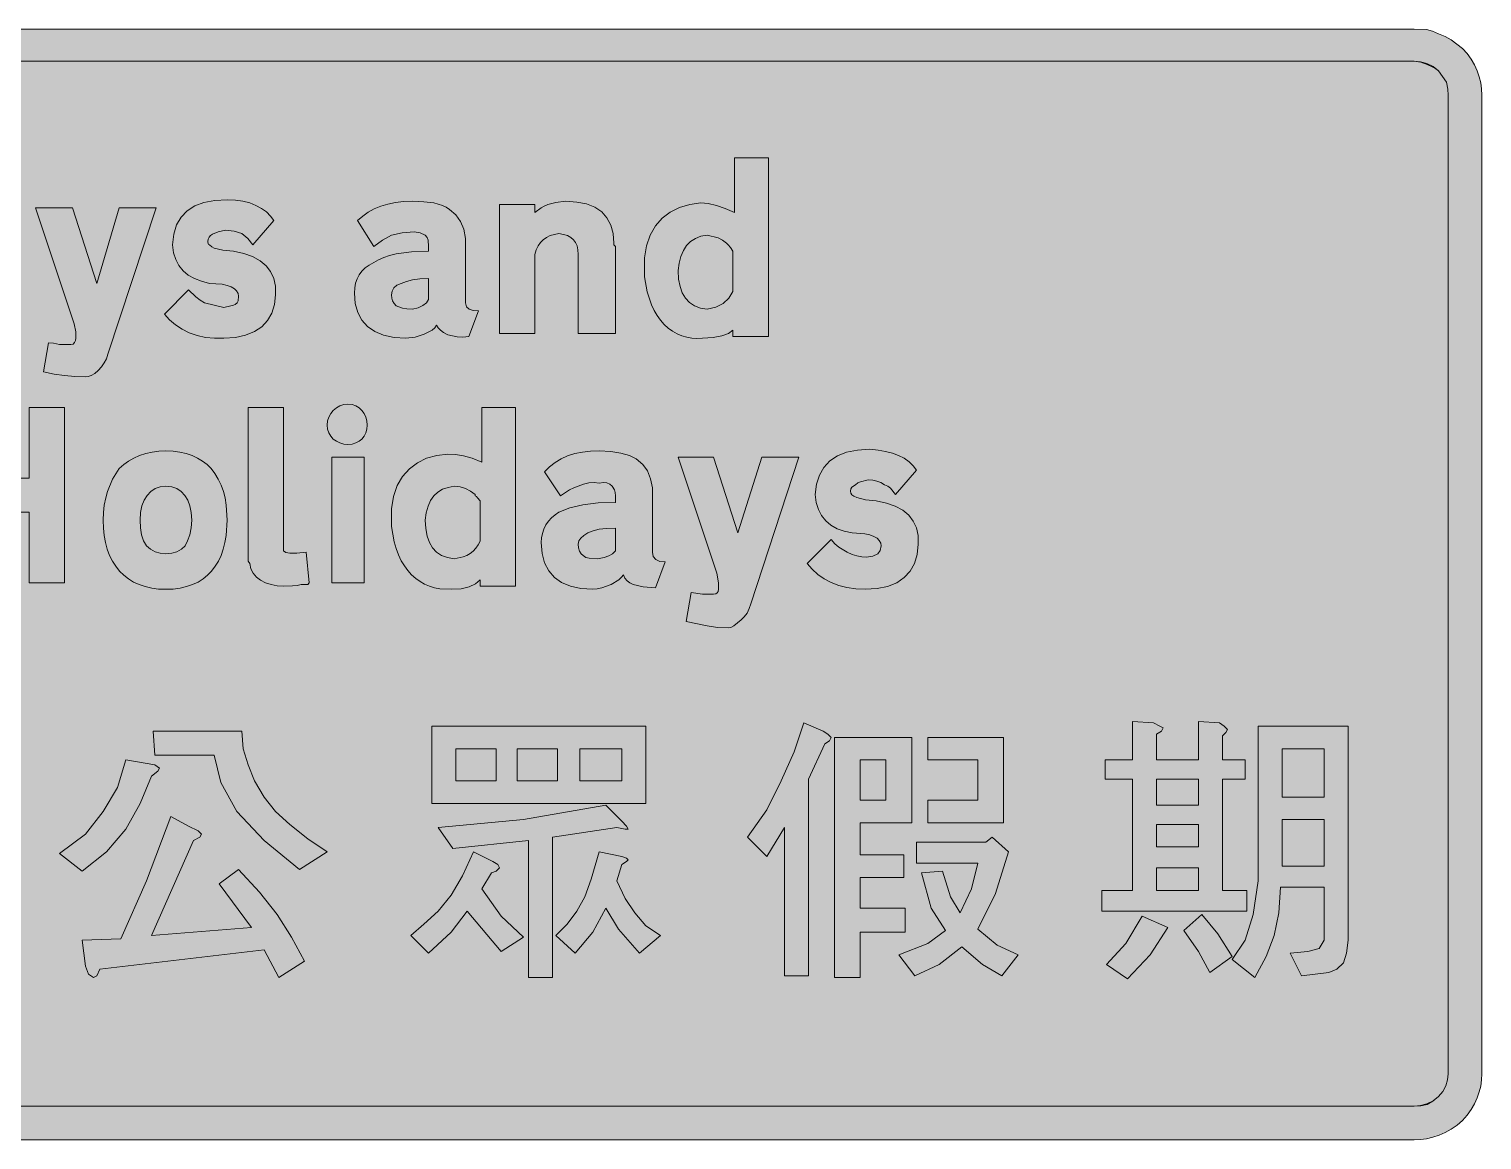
# Model space of a CAD drawing. Header units: metres. Extents: x 12 to 556, y 34 to 241.
# Drawn here: x 285.8 to 556.4, y 33.7 to 240.7 of the extents above; entities that cross this region are included whole.
import ezdxf

# ---------------------------------------------------------------- set-up
doc = ezdxf.new("R2010")
doc.units = ezdxf.units.M
doc.layers.add('FILL_BLACK_000000', color=7, linetype='Continuous', true_color=0x000000)
doc.layers.add('FILL_WHITE_FFFFFF', color=7, linetype='Continuous', true_color=0xffffff)

msp = doc.modelspace()

# ---------------------------------------------------------------- hatches: boundary and pattern name
at = {"layer": 'FILL_BLACK_000000', "true_color": 0x000000}
h = msp.add_hatch(color=7, dxfattribs=at)
h.dxf.hatch_style = 1
h.paths.add_polyline_path([(546, 240.55), (547.12, 240.28), (548.25, 239.76), (549.5, 239.25), (550.61, 238.64), (552.75, 237.06), (553.59, 236.11), (554.32, 235.07), (554.94, 233.98), (555.45, 232.86), (555.84, 231.74), (556.13, 230.61), (556.29, 229.49), (556.35, 228.36), (556.35, 45.96), (556.29, 44.84), (556.12, 43.71), (555.84, 42.6), (555.45, 41.5), (554.94, 40.41), (554.32, 39.34), (553.59, 38.29), (552.75, 37.26), (551.71, 36.42), (550.63, 35.68), (549.51, 35.07), (548.36, 34.56), (547.2, 34.17), (546.04, 33.88), (544.89, 33.72), (543.75, 33.66), (25.05, 33.66), (23.91, 33.72), (22.76, 33.88), (21.6, 34.17), (20.44, 34.56), (19.29, 35.07), (18.17, 35.68), (17.09, 36.42), (16.05, 37.26), (15.21, 38.29), (14.47, 39.34), (13.86, 40.41), (13.35, 41.5), (12.96, 42.6), (12.67, 43.71), (12.51, 44.84), (12.45, 45.96), (12.45, 228.36), (12.51, 229.5), (12.67, 230.65), (12.96, 231.8), (13.35, 232.94), (13.86, 234.04), (14.47, 235.11), (15.21, 236.12), (16.05, 237.06), (17.09, 237.99), (18.17, 238.76), (19.29, 239.39), (20.44, 239.87), (21.6, 240.23), (22.76, 240.48), (25.05, 240.66), (543.75, 240.66), (546, 240.55)])
h.paths.add_polyline_path([(22.55, 234.14), (21.47, 233.54), (20.55, 232.75), (19.79, 231.8), (19.23, 230.74), (18.87, 229.58), (18.75, 228.36), (18.75, 45.96), (18.82, 44.91), (19, 44.36), (19.35, 43.86), (19.84, 42.7), (20.55, 41.76), (21.55, 40.97), (22.69, 40.41), (23.88, 40.07), (25.05, 39.96), (543.75, 39.96), (544.92, 40.07), (546.11, 40.41), (547.25, 40.97), (548.25, 41.76), (549.04, 42.71), (549.6, 43.75), (549.94, 44.84), (550.05, 45.96), (550.05, 228.36), (550.01, 229.45), (549.75, 230.76), (548.25, 232.86), (547.25, 233.65), (546.11, 234.21), (544.92, 234.55), (543.75, 234.66), (25.05, 234.66), (23.75, 234.52), (22.55, 234.14)], flags=16)
h = msp.add_hatch(color=7, dxfattribs=at)
h.dxf.hatch_style = 1
h.paths.add_polyline_path([(423.45, 216.66), (423.45, 183.36), (416.85, 183.36), (416.85, 184.56), (416, 183.95), (414.79, 183.47), (413.18, 183.17), (411.15, 183.06), (410.15, 183), (409.17, 183.06), (408.23, 183.22), (407.31, 183.49), (406.43, 183.87), (405.6, 184.35), (404.81, 184.93), (404.06, 185.61), (403.37, 186.39), (402.74, 187.27), (402.17, 188.24), (401.66, 189.3), (400.85, 191.71), (400.35, 194.46), (400.35, 195.06), (400.35, 197.46), (400.35, 198.06), (400.74, 200.29), (401.44, 202.27), (402.43, 203.98), (403.69, 205.41), (405.18, 206.56), (406.89, 207.43), (408.79, 207.99), (410.85, 208.26), (412.26, 208.15), (413.77, 207.81), (415.41, 207.25), (417.15, 206.46), (417.15, 216.66), (423.45, 216.66)])
h.paths.add_polyline_path([(416.85, 199.26), (416.4, 199.97), (415.95, 200.46), (415.65, 200.76), (414.92, 201.33), (414.07, 201.74), (412.05, 202.26), (410.88, 202.05), (409.86, 201.65), (408.97, 201.07), (408.22, 200.31), (407.62, 199.38), (407.16, 198.29), (406.83, 197.05), (406.65, 195.66), (406.73, 194.07), (406.99, 192.68), (407.41, 191.48), (408, 190.49), (408.76, 189.68), (409.69, 189.08), (410.78, 188.67), (412.05, 188.46), (413.69, 188.85), (415.01, 189.55), (416.06, 190.53), (416.85, 191.76), (416.85, 197.46), (416.85, 199.26)], flags=16)
h = msp.add_hatch(color=7, dxfattribs=at)
h.dxf.hatch_style = 1
h.paths.add_polyline_path([(331.48, 189.35), (330.99, 187.74), (330.19, 186.36), (329.1, 185.2), (327.72, 184.28), (326.08, 183.61), (324.19, 183.2), (322.05, 183.06), (320.29, 183.04), (318.63, 183.21), (317.06, 183.56), (315.6, 184.07), (314.25, 184.74), (313.02, 185.55), (311.92, 186.49), (310.95, 187.56), (315.45, 192.06), (316.84, 190.75), (317.6, 190.16), (318.45, 189.66), (322.05, 188.76), (323.32, 189.06), (323.82, 189.18), (324.15, 189.36), (324.5, 189.64), (324.67, 190), (324.75, 190.86), (324.67, 191.39), (324.41, 191.87), (323.99, 192.28), (323.4, 192.62), (322.64, 192.9), (321.71, 193.1), (319.35, 193.26), (317.86, 193.66), (316.54, 194.17), (315.4, 194.83), (314.44, 195.62), (313.66, 196.57), (313.06, 197.69), (312.66, 198.98), (312.45, 200.46), (312.7, 202.46), (313.24, 204.18), (314.07, 205.62), (315.19, 206.8), (316.6, 207.71), (318.31, 208.35), (320.33, 208.73), (322.65, 208.86), (324.17, 208.79), (325.57, 208.59), (326.85, 208.26), (328.01, 207.81), (329.05, 207.25), (329.95, 206.58), (330.72, 205.82), (331.35, 204.96), (327.45, 200.46), (326.51, 201.62), (325.35, 202.56), (323.96, 202.97), (322.35, 203.16), (320.95, 202.87), (319.91, 202.45), (319.54, 202.17), (319.27, 201.85), (319.11, 201.48), (319.05, 201.06), (319.09, 200.65), (319.18, 200.51), (319.35, 200.46), (319.8, 200.05), (320.25, 199.86), (321.82, 199.45), (323.85, 199.26), (325.75, 198.84), (327.39, 198.25), (328.77, 197.49), (329.89, 196.56), (330.74, 195.46), (331.32, 194.2), (331.62, 192.76), (331.65, 191.16), (331.48, 189.35)])
h = msp.add_hatch(color=7, dxfattribs=at)
h.dxf.hatch_style = 1
h.paths.add_polyline_path([(366.53, 183.24), (365.47, 183.29), (363.75, 183.66), (362.96, 184.11), (362.36, 184.56), (361.94, 185.01), (361.65, 185.46), (361.32, 185.01), (360.8, 184.58), (359.36, 183.81), (357.64, 183.27), (355.95, 183.06), (353.73, 183.2), (351.79, 183.61), (350.14, 184.29), (348.79, 185.24), (347.73, 186.43), (346.96, 187.87), (346.5, 189.55), (346.35, 191.46), (346.41, 192.43), (346.57, 193.32), (346.86, 194.13), (347.25, 194.87), (347.76, 195.54), (348.37, 196.14), (349.11, 196.68), (349.95, 197.16), (350.81, 197.68), (351.8, 198.12), (352.91, 198.48), (354.15, 198.77), (356.95, 199.14), (360.15, 199.26), (360.15, 200.16), (360.07, 201.32), (359.9, 201.81), (359.55, 202.26), (358.61, 202.67), (357.45, 202.86), (355.24, 202.67), (353.25, 202.26), (351.6, 201.32), (349.95, 200.16), (346.95, 204.96), (347.89, 205.8), (348.92, 206.53), (350.05, 207.15), (351.26, 207.66), (352.58, 208.05), (354, 208.33), (355.52, 208.5), (357.15, 208.56), (359.28, 208.49), (361.16, 208.26), (362.76, 207.8), (363.45, 207.47), (364.05, 207.06), (365.24, 206.05), (366.11, 204.81), (366.71, 203.35), (367.05, 201.66), (367.05, 189.66), (367.21, 188.92), (367.69, 188.46), (368.44, 188.23), (369.45, 188.16), (367.65, 183.36), (366.53, 183.24)])
h.paths.add_polyline_path([(353.47, 190), (353.76, 189.51), (354.15, 189.06), (355.31, 188.65), (356.13, 188.51), (357.15, 188.46), (358.21, 188.74), (359.1, 189.14), (359.77, 189.64), (360.15, 190.26), (360.15, 194.16), (358.51, 194.1), (357.15, 193.94), (356.02, 193.65), (355.05, 193.26), (354.26, 192.93), (353.7, 192.44), (353.36, 191.83), (353.25, 191.16), (353.31, 190.54), (353.47, 190)], flags=16)
h = msp.add_hatch(color=7, dxfattribs=at)
h.dxf.hatch_style = 1
h.paths.add_polyline_path([(388.05, 183.96), (388.05, 197.76), (388.05, 198.06), (388.05, 198.36), (388.05, 198.66), (387.99, 199.5), (387.83, 200.24), (387.54, 200.87), (387.15, 201.4), (386.64, 201.83), (386.02, 202.16), (385.29, 202.4), (384.45, 202.56), (383.59, 202.4), (382.82, 202.16), (382.13, 201.83), (381.52, 201.4), (381, 200.87), (380.57, 200.24), (380.22, 199.5), (379.95, 198.66), (379.95, 183.96), (373.35, 183.96), (373.35, 207.96), (379.95, 207.96), (379.95, 206.46), (381.15, 207.32), (381.72, 207.68), (382.35, 207.96), (383.89, 208.37), (385.65, 208.56), (387.76, 208.43), (389.59, 208.06), (391.13, 207.44), (392.4, 206.57), (393.38, 205.47), (394.09, 204.13), (394.51, 202.56), (394.65, 200.76), (394.65, 200.46), (394.95, 200.16), (394.95, 183.96), (388.05, 183.96)])
h = msp.add_hatch(color=7, dxfattribs=at)
h.dxf.hatch_style = 1
h.paths.add_polyline_path([(300.45, 180.06), (300.17, 179.21), (299.77, 178.45), (299.27, 177.74), (298.65, 177.06), (297.98, 176.49), (297.34, 176.12), (296.75, 175.92), (296.25, 175.86), (294.27, 175.92), (292.35, 176.09), (290.43, 176.37), (288.45, 176.76), (289.35, 182.16), (290.29, 182.12), (291.45, 181.86), (293.55, 181.86), (293.94, 181.96), (294.22, 182.24), (294.39, 182.62), (294.45, 183.06), (294.45, 184.26), (294.15, 185.76), (286.95, 207.36), (293.85, 207.36), (298.35, 193.26), (302.55, 207.36), (309.45, 207.36), (300.45, 180.06)])
h = msp.add_hatch(color=7, dxfattribs=at)
h.dxf.hatch_style = 1
h.paths.add_polyline_path([(348.68, 166.1), (348.48, 165.41), (348.16, 164.8), (347.74, 164.27), (347.21, 163.85), (346.6, 163.53), (345.91, 163.33), (345.15, 163.26), (344.38, 163.33), (343.65, 163.53), (342.99, 163.85), (342.41, 164.27), (341.93, 164.8), (341.56, 165.41), (341.33, 166.1), (341.25, 166.86), (341.33, 167.63), (341.56, 168.36), (341.93, 169.02), (342.41, 169.6), (342.99, 170.08), (343.65, 170.45), (344.38, 170.68), (345.15, 170.76), (345.91, 170.68), (346.6, 170.45), (347.21, 170.08), (347.74, 169.6), (348.16, 169.02), (348.48, 168.36), (348.68, 167.63), (348.75, 166.86), (348.68, 166.1)])
h = msp.add_hatch(color=7, dxfattribs=at)
h.dxf.hatch_style = 1
h.paths.add_polyline_path([(278.85, 156.96), (285.75, 156.96), (285.75, 170.16), (292.35, 170.16), (292.35, 137.46), (285.75, 137.46), (285.75, 150.66), (278.85, 150.66), (272.25, 150.66), (272.25, 137.46), (265.65, 137.46), (265.65, 170.16), (272.25, 170.16), (272.25, 156.96), (278.85, 156.96)])
h = msp.add_hatch(color=7, dxfattribs=at)
h.dxf.hatch_style = 1
h.paths.add_polyline_path([(333.15, 144.66), (333.15, 144.36), (333.15, 143.46), (333.55, 143.12), (334.35, 142.97), (335.6, 143), (337.35, 143.16), (337.95, 137.46), (337.65, 137.16), (336.45, 137.16), (335.68, 136.99), (334.8, 136.9), (333.15, 136.86), (331.94, 136.93), (330.82, 137.14), (329.79, 137.48), (328.87, 137.95), (328.11, 138.54), (327.5, 139.26), (327.07, 140.1), (326.85, 141.06), (326.59, 141.51), (326.55, 141.96), (326.55, 142.56), (326.55, 170.16), (333.15, 170.16), (333.15, 144.66)])
h = msp.add_hatch(color=7, dxfattribs=at)
h.dxf.hatch_style = 1
h.paths.add_polyline_path([(376.35, 170.16), (376.35, 136.86), (369.75, 136.86), (369.75, 138.06), (368.91, 137.27), (367.72, 136.71), (366.21, 136.37), (364.35, 136.26), (362.27, 136.34), (361.29, 136.53), (360.34, 136.82), (359.43, 137.21), (358.57, 137.69), (357.76, 138.28), (357, 138.96), (356.3, 139.74), (355.65, 140.62), (355.08, 141.6), (354.56, 142.67), (354.12, 143.85), (353.75, 145.12), (353.25, 147.96), (353.25, 148.56), (353.25, 150.66), (353.25, 151.26), (353.64, 153.58), (354.34, 155.6), (355.33, 157.31), (356.59, 158.72), (358.08, 159.84), (359.79, 160.67), (361.69, 161.21), (363.75, 161.46), (365.16, 161.39), (366.67, 161.16), (368.31, 160.7), (370.05, 159.96), (370.05, 170.16), (376.35, 170.16)])
h.paths.add_polyline_path([(369.75, 152.76), (369.3, 153.32), (369.08, 153.56), (368.85, 153.66), (368.85, 153.96), (367.95, 154.57), (367.01, 155.05), (366.02, 155.35), (364.95, 155.46), (363.78, 155.26), (362.76, 154.9), (361.87, 154.36), (361.12, 153.66), (360.52, 152.79), (360.06, 151.75), (359.73, 150.54), (359.55, 149.16), (359.63, 147.57), (359.89, 146.18), (360.31, 144.98), (360.9, 143.99), (361.66, 143.18), (362.59, 142.58), (363.68, 142.17), (364.95, 141.96), (366.59, 142.31), (367.29, 142.58), (367.91, 142.94), (368.47, 143.37), (368.96, 143.9), (369.38, 144.53), (369.75, 145.26), (369.75, 150.96), (369.75, 152.76)], flags=16)
h = msp.add_hatch(color=7, dxfattribs=at)
h.dxf.hatch_style = 1
h.paths.add_polyline_path([(322.24, 144.96), (321.92, 143.73), (321.52, 142.58), (321.02, 141.52), (320.44, 140.55), (319.76, 139.67), (319, 138.89), (318.15, 138.21), (317.22, 137.62), (316.2, 137.14), (315.09, 136.76), (313.89, 136.48), (312.61, 136.32), (311.25, 136.26), (309.88, 136.32), (308.59, 136.48), (307.39, 136.76), (306.26, 137.14), (305.21, 137.62), (304.25, 138.21), (303.38, 138.89), (302.59, 139.67), (301.89, 140.55), (301.27, 141.52), (300.75, 142.58), (300.32, 143.73), (299.99, 144.96), (299.75, 146.28), (299.6, 147.68), (299.55, 149.16), (299.61, 150.59), (299.77, 151.97), (300.02, 153.28), (300.37, 154.52), (301.32, 156.8), (302.55, 158.76), (303.38, 159.5), (304.29, 160.16), (305.28, 160.73), (306.34, 161.2), (307.47, 161.57), (308.67, 161.84), (309.93, 162), (311.25, 162.06), (312.57, 162), (313.83, 161.84), (315.02, 161.57), (316.12, 161.2), (317.15, 160.73), (318.08, 160.16), (318.92, 159.5), (319.65, 158.76), (320.38, 157.82), (321, 156.8), (321.52, 155.7), (321.94, 154.52), (322.25, 153.28), (322.48, 151.97), (322.65, 149.16), (322.47, 146.28), (322.24, 144.96)])
h.paths.add_polyline_path([(315.72, 151.79), (315.32, 152.87), (314.77, 153.77), (314.09, 154.49), (313.27, 155.02), (312.32, 155.35), (311.25, 155.46), (310.18, 155.35), (309.23, 155.02), (308.41, 154.49), (307.72, 153.77), (307.18, 152.87), (306.78, 151.79), (306.53, 150.55), (306.45, 149.16), (306.51, 147.69), (306.71, 146.42), (307.08, 145.32), (307.65, 144.36), (308.38, 143.75), (309.22, 143.27), (310.18, 142.97), (311.25, 142.86), (312.32, 142.97), (313.27, 143.27), (314.12, 143.75), (314.85, 144.36), (315.29, 145.32), (315.67, 146.42), (315.95, 147.69), (316.05, 149.16), (315.97, 150.55), (315.72, 151.79)], flags=16)
h = msp.add_hatch(color=7, dxfattribs=at)
h.dxf.hatch_style = 1
h.paths.add_polyline_path([(342.15, 137.46), (342.15, 160.86), (348.15, 160.86), (348.15, 137.46), (342.15, 137.46)])
h = msp.add_hatch(color=7, dxfattribs=at)
h.dxf.hatch_style = 1
h.paths.add_polyline_path([(400.12, 136.75), (398.25, 137.16), (397.63, 137.44), (397.12, 137.84), (396.73, 138.34), (396.45, 138.96), (396.12, 138.5), (395.6, 138.03), (394.16, 137.16), (392.44, 136.51), (391.57, 136.33), (390.75, 136.26), (388.53, 136.4), (386.59, 136.82), (384.94, 137.51), (383.59, 138.47), (382.53, 139.7), (381.76, 141.2), (381.3, 142.95), (381.15, 144.96), (381.21, 145.84), (381.37, 146.69), (381.64, 147.5), (382.01, 148.26), (382.48, 148.96), (383.05, 149.6), (383.71, 150.17), (384.45, 150.66), (386.47, 151.45), (388.91, 152.01), (391.75, 152.35), (394.95, 152.46), (394.95, 153.66), (394.9, 154.28), (394.76, 154.79), (394.35, 155.46), (393.89, 155.85), (393.37, 156.1), (392.75, 156.18), (391.95, 156.06), (391, 156.18), (390, 156.1), (389, 155.85), (388.05, 155.46), (387.2, 155.18), (386.4, 154.79), (384.75, 153.66), (381.75, 158.16), (382.69, 159.1), (383.72, 159.91), (384.85, 160.58), (386.06, 161.12), (387.38, 161.54), (388.8, 161.83), (390.32, 162), (391.95, 162.06), (394.08, 161.95), (395.96, 161.65), (397.56, 161.17), (398.85, 160.56), (400.04, 159.55), (400.91, 158.31), (401.51, 156.85), (401.85, 155.16), (401.85, 143.16), (402.01, 142.37), (402.49, 141.81), (403.24, 141.47), (404.25, 141.36), (402.45, 136.56), (400.12, 136.75)])
h.paths.add_polyline_path([(388.27, 143.39), (388.56, 142.89), (388.95, 142.56), (389.46, 142.21), (390.07, 142.04), (391.65, 141.96), (392.84, 142.19), (393.75, 142.49), (394.43, 142.89), (394.95, 143.46), (394.95, 147.66), (393.31, 147.6), (391.95, 147.44), (390.82, 147.15), (389.85, 146.76), (389.06, 146.31), (388.5, 145.82), (388.16, 145.28), (388.05, 144.66), (388.11, 143.99), (388.27, 143.39)], flags=16)
h = msp.add_hatch(color=7, dxfattribs=at)
h.dxf.hatch_style = 1
h.paths.add_polyline_path([(420.15, 133.56), (419.87, 132.67), (419.47, 131.83), (418.97, 131.11), (418.35, 130.56), (417.04, 129.47), (416.45, 129.17), (415.95, 129.06), (413.97, 129.16), (412.05, 129.44), (408.15, 130.26), (409.05, 135.66), (411.15, 135.36), (413.25, 135.36), (413.64, 135.42), (413.93, 135.59), (414.09, 135.87), (414.15, 136.26), (414.15, 137.46), (413.85, 139.26), (406.65, 160.86), (413.25, 160.86), (417.75, 146.76), (422.25, 160.86), (429.15, 160.86), (420.15, 133.56)])
h = msp.add_hatch(color=7, dxfattribs=at)
h.dxf.hatch_style = 1
h.paths.add_polyline_path([(451.18, 142.75), (450.69, 141.07), (449.88, 139.63), (448.76, 138.44), (447.35, 137.49), (445.65, 136.81), (443.68, 136.4), (441.45, 136.26), (439.71, 136.34), (438.08, 136.59), (436.56, 136.99), (435.15, 137.54), (433.86, 138.22), (432.67, 139.04), (431.61, 139.99), (430.65, 141.06), (435.15, 145.56), (435.83, 144.76), (436.54, 144.14), (438.15, 143.16), (439.05, 142.77), (439.95, 142.49), (440.85, 142.32), (441.75, 142.26), (442.91, 142.45), (443.85, 142.86), (444.26, 143.5), (444.45, 144.36), (444.37, 144.89), (444.11, 145.37), (443.69, 145.78), (443.1, 146.12), (442.34, 146.4), (441.41, 146.6), (439.05, 146.76), (437.56, 147.07), (436.24, 147.55), (435.1, 148.19), (434.14, 149.01), (433.36, 149.99), (432.76, 151.15), (432.36, 152.47), (432.15, 153.96), (432.4, 155.87), (432.94, 157.55), (433.77, 158.99), (434.89, 160.19), (436.3, 161.13), (438.01, 161.81), (440.03, 162.22), (442.35, 162.36), (443.87, 162.2), (445.27, 161.96), (446.55, 161.63), (447.71, 161.2), (448.75, 160.67), (449.65, 160.04), (450.42, 159.3), (451.05, 158.46), (447.15, 153.96), (446.21, 155.09), (445.67, 155.48), (445.05, 155.76), (444.37, 156.15), (443.66, 156.44), (442.9, 156.6), (442.05, 156.66), (440.62, 156.32), (440.11, 156.11), (439.65, 155.76), (438.97, 155.27), (438.81, 154.96), (438.75, 154.56), (438.81, 154.16), (439.01, 153.85), (439.38, 153.59), (439.95, 153.36), (441.52, 152.95), (443.55, 152.76), (445.45, 152.34), (447.09, 151.75), (448.47, 150.99), (449.59, 150.06), (450.44, 148.96), (451.02, 147.7), (451.32, 146.26), (451.35, 144.66), (451.18, 142.75)])
h = msp.add_hatch(color=7, dxfattribs=at)
h.dxf.hatch_style = 1
h.paths.add_polyline_path([(434.55, 109.26), (435.15, 108.66), (434.85, 108.06), (433.95, 107.46), (430.95, 100.86), (430.95, 64.26), (426.45, 64.26), (426.45, 91.86), (423.15, 86.46), (419.55, 90.06), (423.15, 95.16), (425.85, 100.56), (428.25, 105.96), (430.05, 111.36), (433.65, 109.86), (434.55, 109.26)])
h = msp.add_hatch(color=7, dxfattribs=at)
h.dxf.hatch_style = 1
h.paths.add_polyline_path([(496.35, 110.76), (496.95, 110.46), (496.65, 109.86), (495.75, 109.26), (495.75, 104.46), (503.55, 104.46), (503.55, 111.66), (507.45, 111.36), (508.35, 110.76), (508.95, 110.16), (508.65, 109.56), (508.05, 108.96), (508.05, 104.46), (512.25, 104.46), (512.25, 100.86), (508.05, 100.86), (508.05, 80.16), (512.55, 80.16), (512.55, 76.26), (485.55, 76.26), (485.55, 80.16), (491.25, 80.16), (491.25, 100.86), (486.15, 100.86), (486.15, 104.46), (491.25, 104.46), (491.25, 111.66), (495.15, 111.36), (496.35, 110.76)])
h.paths.add_polyline_path([(495.75, 88.26), (503.55, 88.26), (503.55, 92.46), (495.75, 92.46), (495.75, 88.26)], flags=16)
h.paths.add_polyline_path([(495.75, 84.36), (495.75, 80.16), (503.55, 80.16), (503.55, 84.36), (495.75, 84.36)], flags=16)
h.paths.add_polyline_path([(503.55, 100.86), (495.75, 100.86), (495.75, 96.06), (503.55, 96.06), (503.55, 100.86)], flags=16)
h = msp.add_hatch(color=7, dxfattribs=at)
h.dxf.hatch_style = 1
h.paths.add_polyline_path([(325.35, 109.86), (325.65, 106.56), (326.55, 103.56), (327.75, 100.56), (329.55, 97.56), (331.65, 94.86), (334.35, 92.46), (337.65, 89.76), (341.25, 87.36), (336.15, 84.06), (329.55, 89.46), (324.45, 94.86), (321.45, 100.26), (320.25, 105.36), (309.15, 105.36), (308.85, 109.86), (325.35, 109.86)])
h = msp.add_hatch(color=7, dxfattribs=at)
h.dxf.hatch_style = 1
h.paths.add_polyline_path([(360.75, 110.76), (400.65, 110.76), (400.65, 96.36), (360.75, 96.36), (360.75, 110.76)])
h.paths.add_polyline_path([(365.25, 100.56), (372.75, 100.56), (372.75, 106.56), (365.25, 106.56), (365.25, 100.56)], flags=16)
h.paths.add_polyline_path([(376.65, 106.56), (376.65, 100.56), (384.15, 100.56), (384.15, 106.56), (376.65, 106.56)], flags=16)
h.paths.add_polyline_path([(396.15, 106.56), (388.35, 106.56), (388.35, 100.56), (396.15, 100.56), (396.15, 106.56)], flags=16)
h = msp.add_hatch(color=7, dxfattribs=at)
h.dxf.hatch_style = 1
h.paths.add_polyline_path([(450.15, 92.76), (440.55, 92.76), (440.55, 86.76), (448.65, 86.76), (448.65, 82.56), (440.55, 82.56), (440.55, 76.86), (448.95, 76.86), (448.95, 72.36), (440.55, 72.36), (440.55, 63.96), (435.75, 63.96), (435.75, 108.66), (450.15, 108.66), (450.15, 92.76)])
h.paths.add_polyline_path([(445.35, 104.46), (440.55, 104.46), (440.55, 96.96), (445.35, 96.96), (445.35, 104.46)], flags=16)
h = msp.add_hatch(color=7, dxfattribs=at)
h.dxf.hatch_style = 1
h.paths.add_polyline_path([(466.95, 108.66), (467.25, 108.66), (467.25, 92.76), (453.15, 92.76), (453.15, 96.96), (462.45, 96.96), (462.45, 104.46), (453.15, 104.46), (453.15, 108.66), (466.95, 108.66)])
h = msp.add_hatch(color=7, dxfattribs=at)
h.dxf.hatch_style = 1
h.paths.add_polyline_path([(531.15, 68.46), (530.55, 66.66), (529.35, 65.46), (527.85, 64.86), (522.75, 64.26), (520.65, 68.46), (523.95, 68.76), (526.05, 69.36), (526.95, 70.86), (526.95, 80.76), (518.85, 80.76), (518.55, 75.96), (517.65, 71.76), (516.15, 67.86), (514.05, 63.96), (509.85, 67.26), (512.25, 70.86), (513.75, 75.66), (514.65, 81.96), (514.65, 89.46), (514.65, 110.76), (531.45, 110.76), (531.45, 70.86), (531.15, 68.46)])
h.paths.add_polyline_path([(519.15, 93.36), (519.15, 84.66), (526.95, 84.66), (526.95, 93.36), (519.15, 93.36)], flags=16)
h.paths.add_polyline_path([(526.95, 106.56), (519.15, 106.56), (519.15, 97.56), (526.95, 97.56), (526.95, 106.56)], flags=16)
h = msp.add_hatch(color=7, dxfattribs=at)
h.dxf.hatch_style = 1
h.paths.add_polyline_path([(309.15, 103.56), (310.05, 102.96), (309.75, 102.36), (308.55, 101.46), (306.45, 96.36), (303.75, 91.56), (300.15, 87.36), (295.65, 83.76), (291.45, 87.06), (296.25, 90.66), (299.55, 94.86), (302.25, 99.36), (303.75, 104.46), (307.35, 103.86), (309.15, 103.56)])
h = msp.add_hatch(color=7, dxfattribs=at)
h.dxf.hatch_style = 1
h.paths.add_polyline_path([(377.85, 93.36), (393.15, 96.06), (396.15, 93.06), (397.05, 92.16), (397.35, 91.56), (396.75, 91.56), (395.25, 91.86), (383.25, 90.06), (383.25, 63.96), (378.75, 63.96), (378.75, 89.46), (364.65, 87.96), (361.95, 91.86), (377.85, 93.36)])
h = msp.add_hatch(color=7, dxfattribs=at)
h.dxf.hatch_style = 1
h.paths.add_polyline_path([(317.25, 91.26), (317.85, 90.66), (317.55, 90.06), (316.35, 89.46), (308.55, 71.76), (327.15, 73.26), (321.15, 81.36), (324.75, 84.06), (328.65, 79.86), (331.95, 75.66), (334.65, 71.46), (337.05, 66.96), (332.25, 63.96), (329.55, 69.06), (298.95, 65.46), (298.35, 64.26), (297.75, 63.96), (296.85, 64.56), (296.25, 66.06), (295.65, 70.86), (302.85, 71.16), (307.65, 81.96), (312.15, 93.96), (315.45, 92.16), (317.25, 91.26)])
h = msp.add_hatch(color=7, dxfattribs=at)
h.dxf.hatch_style = 1
h.paths.add_polyline_path([(463.95, 89.16), (465.15, 90.06), (468.15, 87.36), (465.75, 79.56), (462.45, 72.96), (466.05, 69.96), (469.95, 68.16), (466.95, 64.26), (463.35, 66.36), (459.45, 69.66), (455.25, 66.36), (450.75, 64.26), (447.75, 68.16), (453.15, 70.26), (456.45, 72.66), (453.75, 76.86), (451.95, 83.46), (455.85, 83.76), (457.35, 78.96), (459.15, 75.96), (461.25, 80.46), (462.45, 85.26), (451.05, 85.26), (451.05, 89.16), (463.95, 89.16)])
h = msp.add_hatch(color=7, dxfattribs=at)
h.dxf.hatch_style = 1
h.paths.add_polyline_path([(372.15, 85.56), (373.05, 84.96), (373.35, 84.36), (372.75, 83.76), (371.85, 83.46), (370.05, 80.46), (373.65, 75.36), (377.85, 71.46), (373.65, 68.76), (367.35, 76.26), (364.35, 72.36), (360.15, 68.46), (356.85, 71.76), (359.25, 73.86), (361.95, 76.26), (364.35, 79.26), (366.45, 82.86), (368.55, 87.36), (372.15, 85.56)])
h = msp.add_hatch(color=7, dxfattribs=at)
h.dxf.hatch_style = 1
h.paths.add_polyline_path([(396.15, 86.46), (397.05, 86.16), (397.35, 85.86), (397.05, 85.56), (396.15, 84.96), (395.25, 81.96), (396.75, 78.66), (398.55, 75.96), (400.65, 73.56), (403.35, 71.76), (399.45, 68.46), (395.55, 72.96), (393.15, 76.86), (390.75, 72.36), (387.45, 68.46), (383.85, 71.76), (385.95, 73.86), (387.75, 76.26), (389.25, 78.96), (390.45, 82.26), (391.95, 87.36), (396.15, 86.46)])
h = msp.add_hatch(color=7, dxfattribs=at)
h.dxf.hatch_style = 1
h.paths.add_polyline_path([(490.05, 70.26), (493.05, 75.36), (497.85, 73.26), (494.55, 68.16), (490.35, 63.66), (486.45, 66.36), (490.05, 70.26)])
h = msp.add_hatch(color=7, dxfattribs=at)
h.dxf.hatch_style = 1
h.paths.add_polyline_path([(507.15, 72.06), (509.85, 67.86), (505.65, 64.86), (503.55, 68.76), (500.85, 72.66), (504.15, 75.66), (507.15, 72.06)])
at = {"layer": 'FILL_WHITE_FFFFFF', "true_color": 0xffffff}
h = msp.add_hatch(color=7, dxfattribs=at)
h.dxf.hatch_style = 1
h.paths.add_polyline_path([(543.75, 234.66), (544.95, 234.47), (546.15, 234.06), (547.2, 233.57), (547.75, 233.26), (548.25, 232.86), (549.75, 230.76), (550.01, 229.45), (550.05, 228.36), (550.05, 45.96), (549.94, 44.84), (549.6, 43.75), (549.04, 42.71), (548.25, 41.76), (547.2, 40.9), (546.15, 40.26), (544.95, 40), (543.75, 39.96), (25.05, 39.96), (23.88, 40.07), (22.69, 40.41), (21.55, 40.97), (20.55, 41.76), (19.84, 42.7), (19.35, 43.86), (19, 44.36), (18.82, 44.91), (18.75, 45.96), (18.75, 228.36), (18.87, 229.58), (19.23, 230.74), (19.79, 231.8), (20.55, 232.75), (21.47, 233.54), (22.55, 234.14), (23.75, 234.52), (25.05, 234.66), (543.75, 234.66)])

# ---------------------------------------------------------------- linework, layer by layer
at = {"layer": 'FILL_BLACK_000000', "lineweight": 0, "true_color": 0x000000}
for points in [[(25.05, 240.66), (543.75, 240.66), (546, 240.55), (547.12, 240.28), (548.25, 239.76), (549.5, 239.25), (550.61, 238.64), (552.75, 237.06), (553.59, 236.11), (554.32, 235.07), (554.94, 233.98), (555.45, 232.86), (555.84, 231.74), (556.13, 230.61), (556.29, 229.49), (556.35, 228.36), (556.35, 45.96), (556.29, 44.84), (556.12, 43.71), (555.84, 42.6), (555.45, 41.5), (554.94, 40.41), (554.32, 39.34), (553.59, 38.29), (552.75, 37.26), (551.71, 36.42), (550.63, 35.68), (549.51, 35.07), (548.36, 34.56), (547.2, 34.17), (546.04, 33.88), (544.89, 33.72), (543.75, 33.66), (25.05, 33.66)], [(25.05, 39.96), (543.75, 39.96), (544.92, 40.07), (546.11, 40.41), (547.25, 40.97), (548.25, 41.76), (549.04, 42.71), (549.6, 43.75), (549.94, 44.84), (550.05, 45.96), (550.05, 228.36), (550.01, 229.45), (549.75, 230.76), (548.25, 232.86), (547.25, 233.65), (546.11, 234.21), (544.92, 234.55), (543.75, 234.66), (25.05, 234.66)]]:
    msp.add_lwpolyline(points, dxfattribs=at)
for points in [[(423.45, 216.66), (423.45, 183.36), (416.85, 183.36), (416.85, 184.56), (416, 183.95), (414.79, 183.47), (413.18, 183.17), (411.15, 183.06), (410.15, 183), (409.17, 183.06), (408.23, 183.22), (407.31, 183.49), (406.43, 183.87), (405.6, 184.35), (404.81, 184.93), (404.06, 185.61), (403.37, 186.39), (402.74, 187.27), (402.17, 188.24), (401.66, 189.3), (400.85, 191.71), (400.35, 194.46), (400.35, 195.06), (400.35, 197.46), (400.35, 198.06), (400.74, 200.29), (401.44, 202.27), (402.43, 203.98), (403.69, 205.41), (405.18, 206.56), (406.89, 207.43), (408.79, 207.99), (410.85, 208.26), (412.26, 208.15), (413.77, 207.81), (415.41, 207.25), (417.15, 206.46), (417.15, 216.66)], [(331.48, 189.35), (330.99, 187.74), (330.19, 186.36), (329.1, 185.2), (327.72, 184.28), (326.08, 183.61), (324.19, 183.2), (322.05, 183.06), (320.29, 183.04), (318.63, 183.21), (317.06, 183.56), (315.6, 184.07), (314.25, 184.74), (313.02, 185.55), (311.92, 186.49), (310.95, 187.56), (315.45, 192.06), (316.84, 190.75), (317.6, 190.16), (318.45, 189.66), (322.05, 188.76), (323.32, 189.06), (323.82, 189.18), (324.15, 189.36), (324.5, 189.64), (324.67, 190), (324.75, 190.86), (324.67, 191.39), (324.41, 191.87), (323.99, 192.28), (323.4, 192.62), (322.64, 192.9), (321.71, 193.1), (319.35, 193.26), (317.86, 193.66), (316.54, 194.17), (315.4, 194.83), (314.44, 195.62), (313.66, 196.57), (313.06, 197.69), (312.66, 198.98), (312.45, 200.46), (312.7, 202.46), (313.24, 204.18), (314.07, 205.62), (315.19, 206.8), (316.6, 207.71), (318.31, 208.35), (320.33, 208.73), (322.65, 208.86), (324.17, 208.79), (325.57, 208.59), (326.85, 208.26), (328.01, 207.81), (329.05, 207.25), (329.95, 206.58), (330.72, 205.82), (331.35, 204.96), (327.45, 200.46), (326.51, 201.62), (325.35, 202.56), (323.96, 202.97), (322.35, 203.16), (320.95, 202.87), (319.91, 202.45), (319.54, 202.17), (319.27, 201.85), (319.11, 201.48), (319.05, 201.06), (319.09, 200.65), (319.18, 200.51), (319.35, 200.46), (319.8, 200.05), (320.25, 199.86), (321.82, 199.45), (323.85, 199.26), (325.75, 198.84), (327.39, 198.25), (328.77, 197.49), (329.89, 196.56), (330.74, 195.46), (331.32, 194.2), (331.62, 192.76), (331.65, 191.16)], [(366.53, 183.24), (365.47, 183.29), (363.75, 183.66), (362.96, 184.11), (362.36, 184.56), (361.94, 185.01), (361.65, 185.46), (361.32, 185.01), (360.8, 184.58), (359.36, 183.81), (357.64, 183.27), (355.95, 183.06), (353.73, 183.2), (351.79, 183.61), (350.14, 184.29), (348.79, 185.24), (347.73, 186.43), (346.96, 187.87), (346.5, 189.55), (346.35, 191.46), (346.41, 192.43), (346.57, 193.32), (346.86, 194.13), (347.25, 194.87), (347.76, 195.54), (348.37, 196.14), (349.11, 196.68), (349.95, 197.16), (350.81, 197.68), (351.8, 198.12), (352.91, 198.48), (354.15, 198.77), (356.95, 199.14), (360.15, 199.26), (360.15, 200.16), (360.07, 201.32), (359.9, 201.81), (359.55, 202.26), (358.61, 202.67), (357.45, 202.86), (355.24, 202.67), (353.25, 202.26), (351.6, 201.32), (349.95, 200.16), (346.95, 204.96), (347.89, 205.8), (348.92, 206.53), (350.05, 207.15), (351.26, 207.66), (352.58, 208.05), (354, 208.33), (355.52, 208.5), (357.15, 208.56), (359.28, 208.49), (361.16, 208.26), (362.76, 207.8), (363.45, 207.47), (364.05, 207.06), (365.24, 206.05), (366.11, 204.81), (366.71, 203.35), (367.05, 201.66), (367.05, 189.66), (367.21, 188.92), (367.69, 188.46), (368.44, 188.23), (369.45, 188.16), (367.65, 183.36)], [(388.05, 183.96), (388.05, 197.76), (388.05, 198.06), (388.05, 198.36), (388.05, 198.66), (387.99, 199.5), (387.83, 200.24), (387.54, 200.87), (387.15, 201.4), (386.64, 201.83), (386.02, 202.16), (385.29, 202.4), (384.45, 202.56), (383.59, 202.4), (382.82, 202.16), (382.13, 201.83), (381.52, 201.4), (381, 200.87), (380.57, 200.24), (380.22, 199.5), (379.95, 198.66), (379.95, 183.96), (373.35, 183.96), (373.35, 207.96), (379.95, 207.96), (379.95, 206.46), (381.15, 207.32), (381.72, 207.68), (382.35, 207.96), (383.89, 208.37), (385.65, 208.56), (387.76, 208.43), (389.59, 208.06), (391.13, 207.44), (392.4, 206.57), (393.38, 205.47), (394.09, 204.13), (394.51, 202.56), (394.65, 200.76), (394.65, 200.46), (394.95, 200.16), (394.95, 183.96)], [(300.45, 180.06), (300.17, 179.21), (299.77, 178.45), (299.27, 177.74), (298.65, 177.06), (297.98, 176.49), (297.34, 176.12), (296.75, 175.92), (296.25, 175.86), (294.27, 175.92), (292.35, 176.09), (290.43, 176.37), (288.45, 176.76), (289.35, 182.16), (290.29, 182.12), (291.45, 181.86), (293.55, 181.86), (293.94, 181.96), (294.22, 182.24), (294.39, 182.62), (294.45, 183.06), (294.45, 184.26), (294.15, 185.76), (286.95, 207.36), (293.85, 207.36), (298.35, 193.26), (302.55, 207.36), (309.45, 207.36)], [(416.85, 199.26), (416.4, 199.97), (415.95, 200.46), (415.65, 200.76), (414.92, 201.33), (414.07, 201.74), (412.05, 202.26), (410.88, 202.05), (409.86, 201.65), (408.97, 201.07), (408.22, 200.31), (407.62, 199.38), (407.16, 198.29), (406.83, 197.05), (406.65, 195.66), (406.73, 194.07), (406.99, 192.68), (407.41, 191.48), (408, 190.49), (408.76, 189.68), (409.69, 189.08), (410.78, 188.67), (412.05, 188.46), (413.69, 188.85), (415.01, 189.55), (416.06, 190.53), (416.85, 191.76), (416.85, 197.46)], [(353.47, 190), (353.76, 189.51), (354.15, 189.06), (355.31, 188.65), (356.13, 188.51), (357.15, 188.46), (358.21, 188.74), (359.1, 189.14), (359.77, 189.64), (360.15, 190.26), (360.15, 194.16), (358.51, 194.1), (357.15, 193.94), (356.02, 193.65), (355.05, 193.26), (354.26, 192.93), (353.7, 192.44), (353.36, 191.83), (353.25, 191.16), (353.31, 190.54)], [(348.68, 166.1), (348.48, 165.41), (348.16, 164.8), (347.74, 164.27), (347.21, 163.85), (346.6, 163.53), (345.91, 163.33), (345.15, 163.26), (344.38, 163.33), (343.65, 163.53), (342.99, 163.85), (342.41, 164.27), (341.93, 164.8), (341.56, 165.41), (341.33, 166.1), (341.25, 166.86), (341.33, 167.63), (341.56, 168.36), (341.93, 169.02), (342.41, 169.6), (342.99, 170.08), (343.65, 170.45), (344.38, 170.68), (345.15, 170.76), (345.91, 170.68), (346.6, 170.45), (347.21, 170.08), (347.74, 169.6), (348.16, 169.02), (348.48, 168.36), (348.68, 167.63), (348.75, 166.86)], [(278.85, 156.96), (285.75, 156.96), (285.75, 170.16), (292.35, 170.16), (292.35, 137.46), (285.75, 137.46), (285.75, 150.66), (278.85, 150.66), (272.25, 150.66), (272.25, 137.46), (265.65, 137.46), (265.65, 170.16), (272.25, 170.16), (272.25, 156.96)], [(333.15, 144.66), (333.15, 144.36), (333.15, 143.46), (333.55, 143.12), (334.35, 142.97), (335.6, 143), (337.35, 143.16), (337.95, 137.46), (337.65, 137.16), (336.45, 137.16), (335.68, 136.99), (334.8, 136.9), (333.15, 136.86), (331.94, 136.93), (330.82, 137.14), (329.79, 137.48), (328.87, 137.95), (328.11, 138.54), (327.5, 139.26), (327.07, 140.1), (326.85, 141.06), (326.59, 141.51), (326.55, 141.96), (326.55, 142.56), (326.55, 170.16), (333.15, 170.16)], [(376.35, 170.16), (376.35, 136.86), (369.75, 136.86), (369.75, 138.06), (368.91, 137.27), (367.72, 136.71), (366.21, 136.37), (364.35, 136.26), (362.27, 136.34), (361.29, 136.53), (360.34, 136.82), (359.43, 137.21), (358.57, 137.69), (357.76, 138.28), (357, 138.96), (356.3, 139.74), (355.65, 140.62), (355.08, 141.6), (354.56, 142.67), (354.12, 143.85), (353.75, 145.12), (353.25, 147.96), (353.25, 148.56), (353.25, 150.66), (353.25, 151.26), (353.64, 153.58), (354.34, 155.6), (355.33, 157.31), (356.59, 158.72), (358.08, 159.84), (359.79, 160.67), (361.69, 161.21), (363.75, 161.46), (365.16, 161.39), (366.67, 161.16), (368.31, 160.7), (370.05, 159.96), (370.05, 170.16)], [(322.24, 144.96), (321.92, 143.73), (321.52, 142.58), (321.02, 141.52), (320.44, 140.55), (319.76, 139.67), (319, 138.89), (318.15, 138.21), (317.22, 137.62), (316.2, 137.14), (315.09, 136.76), (313.89, 136.48), (312.61, 136.32), (311.25, 136.26), (309.88, 136.32), (308.59, 136.48), (307.39, 136.76), (306.26, 137.14), (305.21, 137.62), (304.25, 138.21), (303.38, 138.89), (302.59, 139.67), (301.89, 140.55), (301.27, 141.52), (300.75, 142.58), (300.32, 143.73), (299.99, 144.96), (299.75, 146.28), (299.6, 147.68), (299.55, 149.16), (299.61, 150.59), (299.77, 151.97), (300.02, 153.28), (300.37, 154.52), (301.32, 156.8), (302.55, 158.76), (303.38, 159.5), (304.29, 160.16), (305.28, 160.73), (306.34, 161.2), (307.47, 161.57), (308.67, 161.84), (309.93, 162), (311.25, 162.06), (312.57, 162), (313.83, 161.84), (315.02, 161.57), (316.12, 161.2), (317.15, 160.73), (318.08, 160.16), (318.92, 159.5), (319.65, 158.76), (320.38, 157.82), (321, 156.8), (321.52, 155.7), (321.94, 154.52), (322.25, 153.28), (322.48, 151.97), (322.65, 149.16), (322.47, 146.28)], [(342.15, 137.46), (342.15, 160.86), (348.15, 160.86), (348.15, 137.46)], [(400.12, 136.75), (398.25, 137.16), (397.63, 137.44), (397.12, 137.84), (396.73, 138.34), (396.45, 138.96), (396.12, 138.5), (395.6, 138.03), (394.16, 137.16), (392.44, 136.51), (391.57, 136.33), (390.75, 136.26), (388.53, 136.4), (386.59, 136.82), (384.94, 137.51), (383.59, 138.47), (382.53, 139.7), (381.76, 141.2), (381.3, 142.95), (381.15, 144.96), (381.21, 145.84), (381.37, 146.69), (381.64, 147.5), (382.01, 148.26), (382.48, 148.96), (383.05, 149.6), (383.71, 150.17), (384.45, 150.66), (386.47, 151.45), (388.91, 152.01), (391.75, 152.35), (394.95, 152.46), (394.95, 153.66), (394.9, 154.28), (394.76, 154.79), (394.35, 155.46), (393.89, 155.85), (393.37, 156.1), (392.75, 156.18), (391.95, 156.06), (391, 156.18), (390, 156.1), (389, 155.85), (388.05, 155.46), (387.2, 155.18), (386.4, 154.79), (384.75, 153.66), (381.75, 158.16), (382.69, 159.1), (383.72, 159.91), (384.85, 160.58), (386.06, 161.12), (387.38, 161.54), (388.8, 161.83), (390.32, 162), (391.95, 162.06), (394.08, 161.95), (395.96, 161.65), (397.56, 161.17), (398.85, 160.56), (400.04, 159.55), (400.91, 158.31), (401.51, 156.85), (401.85, 155.16), (401.85, 143.16), (402.01, 142.37), (402.49, 141.81), (403.24, 141.47), (404.25, 141.36), (402.45, 136.56)], [(420.15, 133.56), (419.87, 132.67), (419.47, 131.83), (418.97, 131.11), (418.35, 130.56), (417.04, 129.47), (416.45, 129.17), (415.95, 129.06), (413.97, 129.16), (412.05, 129.44), (408.15, 130.26), (409.05, 135.66), (411.15, 135.36), (413.25, 135.36), (413.64, 135.42), (413.93, 135.59), (414.09, 135.87), (414.15, 136.26), (414.15, 137.46), (413.85, 139.26), (406.65, 160.86), (413.25, 160.86), (417.75, 146.76), (422.25, 160.86), (429.15, 160.86)], [(451.18, 142.75), (450.69, 141.07), (449.88, 139.63), (448.76, 138.44), (447.35, 137.49), (445.65, 136.81), (443.68, 136.4), (441.45, 136.26), (439.71, 136.34), (438.08, 136.59), (436.56, 136.99), (435.15, 137.54), (433.86, 138.22), (432.67, 139.04), (431.61, 139.99), (430.65, 141.06), (435.15, 145.56), (435.83, 144.76), (436.54, 144.14), (438.15, 143.16), (439.05, 142.77), (439.95, 142.49), (440.85, 142.32), (441.75, 142.26), (442.91, 142.45), (443.85, 142.86), (444.26, 143.5), (444.45, 144.36), (444.37, 144.89), (444.11, 145.37), (443.69, 145.78), (443.1, 146.12), (442.34, 146.4), (441.41, 146.6), (439.05, 146.76), (437.56, 147.07), (436.24, 147.55), (435.1, 148.19), (434.14, 149.01), (433.36, 149.99), (432.76, 151.15), (432.36, 152.47), (432.15, 153.96), (432.4, 155.87), (432.94, 157.55), (433.77, 158.99), (434.89, 160.19), (436.3, 161.13), (438.01, 161.81), (440.03, 162.22), (442.35, 162.36), (443.87, 162.2), (445.27, 161.96), (446.55, 161.63), (447.71, 161.2), (448.75, 160.67), (449.65, 160.04), (450.42, 159.3), (451.05, 158.46), (447.15, 153.96), (446.21, 155.09), (445.67, 155.48), (445.05, 155.76), (444.37, 156.15), (443.66, 156.44), (442.9, 156.6), (442.05, 156.66), (440.62, 156.32), (440.11, 156.11), (439.65, 155.76), (438.97, 155.27), (438.81, 154.96), (438.75, 154.56), (438.81, 154.16), (439.01, 153.85), (439.38, 153.59), (439.95, 153.36), (441.52, 152.95), (443.55, 152.76), (445.45, 152.34), (447.09, 151.75), (448.47, 150.99), (449.59, 150.06), (450.44, 148.96), (451.02, 147.7), (451.32, 146.26), (451.35, 144.66)], [(315.72, 151.79), (315.32, 152.87), (314.77, 153.77), (314.09, 154.49), (313.27, 155.02), (312.32, 155.35), (311.25, 155.46), (310.18, 155.35), (309.23, 155.02), (308.41, 154.49), (307.72, 153.77), (307.18, 152.87), (306.78, 151.79), (306.53, 150.55), (306.45, 149.16), (306.51, 147.69), (306.71, 146.42), (307.08, 145.32), (307.65, 144.36), (308.38, 143.75), (309.22, 143.27), (310.18, 142.97), (311.25, 142.86), (312.32, 142.97), (313.27, 143.27), (314.12, 143.75), (314.85, 144.36), (315.29, 145.32), (315.67, 146.42), (315.95, 147.69), (316.05, 149.16), (315.97, 150.55)], [(369.75, 152.76), (369.3, 153.32), (369.08, 153.56), (368.85, 153.66), (368.85, 153.96), (367.95, 154.57), (367.01, 155.05), (366.02, 155.35), (364.95, 155.46), (363.78, 155.26), (362.76, 154.9), (361.87, 154.36), (361.12, 153.66), (360.52, 152.79), (360.06, 151.75), (359.73, 150.54), (359.55, 149.16), (359.63, 147.57), (359.89, 146.18), (360.31, 144.98), (360.9, 143.99), (361.66, 143.18), (362.59, 142.58), (363.68, 142.17), (364.95, 141.96), (366.59, 142.31), (367.29, 142.58), (367.91, 142.94), (368.47, 143.37), (368.96, 143.9), (369.38, 144.53), (369.75, 145.26), (369.75, 150.96)], [(388.27, 143.39), (388.56, 142.89), (388.95, 142.56), (389.46, 142.21), (390.07, 142.04), (391.65, 141.96), (392.84, 142.19), (393.75, 142.49), (394.43, 142.89), (394.95, 143.46), (394.95, 147.66), (393.31, 147.6), (391.95, 147.44), (390.82, 147.15), (389.85, 146.76), (389.06, 146.31), (388.5, 145.82), (388.16, 145.28), (388.05, 144.66), (388.11, 143.99)], [(434.55, 109.26), (435.15, 108.66), (434.85, 108.06), (433.95, 107.46), (430.95, 100.86), (430.95, 64.26), (426.45, 64.26), (426.45, 91.86), (423.15, 86.46), (419.55, 90.06), (423.15, 95.16), (425.85, 100.56), (428.25, 105.96), (430.05, 111.36), (433.65, 109.86)], [(496.35, 110.76), (496.95, 110.46), (496.65, 109.86), (495.75, 109.26), (495.75, 104.46), (503.55, 104.46), (503.55, 111.66), (507.45, 111.36), (508.35, 110.76), (508.95, 110.16), (508.65, 109.56), (508.05, 108.96), (508.05, 104.46), (512.25, 104.46), (512.25, 100.86), (508.05, 100.86), (508.05, 80.16), (512.55, 80.16), (512.55, 76.26), (485.55, 76.26), (485.55, 80.16), (491.25, 80.16), (491.25, 100.86), (486.15, 100.86), (486.15, 104.46), (491.25, 104.46), (491.25, 111.66), (495.15, 111.36)], [(325.35, 109.86), (325.65, 106.56), (326.55, 103.56), (327.75, 100.56), (329.55, 97.56), (331.65, 94.86), (334.35, 92.46), (337.65, 89.76), (341.25, 87.36), (336.15, 84.06), (329.55, 89.46), (324.45, 94.86), (321.45, 100.26), (320.25, 105.36), (309.15, 105.36), (308.85, 109.86)], [(360.75, 110.76), (400.65, 110.76), (400.65, 96.36), (360.75, 96.36)], [(450.15, 92.76), (440.55, 92.76), (440.55, 86.76), (448.65, 86.76), (448.65, 82.56), (440.55, 82.56), (440.55, 76.86), (448.95, 76.86), (448.95, 72.36), (440.55, 72.36), (440.55, 63.96), (435.75, 63.96), (435.75, 108.66), (450.15, 108.66)], [(466.95, 108.66), (467.25, 108.66), (467.25, 92.76), (453.15, 92.76), (453.15, 96.96), (462.45, 96.96), (462.45, 104.46), (453.15, 104.46), (453.15, 108.66)], [(531.15, 68.46), (530.55, 66.66), (529.35, 65.46), (527.85, 64.86), (522.75, 64.26), (520.65, 68.46), (523.95, 68.76), (526.05, 69.36), (526.95, 70.86), (526.95, 80.76), (518.85, 80.76), (518.55, 75.96), (517.65, 71.76), (516.15, 67.86), (514.05, 63.96), (509.85, 67.26), (512.25, 70.86), (513.75, 75.66), (514.65, 81.96), (514.65, 89.46), (514.65, 110.76), (531.45, 110.76), (531.45, 70.86)], [(365.25, 100.56), (372.75, 100.56), (372.75, 106.56), (365.25, 106.56)], [(376.65, 106.56), (376.65, 100.56), (384.15, 100.56), (384.15, 106.56)], [(396.15, 106.56), (388.35, 106.56), (388.35, 100.56), (396.15, 100.56)], [(526.95, 106.56), (519.15, 106.56), (519.15, 97.56), (526.95, 97.56)], [(309.15, 103.56), (310.05, 102.96), (309.75, 102.36), (308.55, 101.46), (306.45, 96.36), (303.75, 91.56), (300.15, 87.36), (295.65, 83.76), (291.45, 87.06), (296.25, 90.66), (299.55, 94.86), (302.25, 99.36), (303.75, 104.46), (307.35, 103.86)], [(445.35, 104.46), (440.55, 104.46), (440.55, 96.96), (445.35, 96.96)], [(503.55, 100.86), (495.75, 100.86), (495.75, 96.06), (503.55, 96.06)], [(377.85, 93.36), (393.15, 96.06), (396.15, 93.06), (397.05, 92.16), (397.35, 91.56), (396.75, 91.56), (395.25, 91.86), (383.25, 90.06), (383.25, 63.96), (378.75, 63.96), (378.75, 89.46), (364.65, 87.96), (361.95, 91.86)], [(317.25, 91.26), (317.85, 90.66), (317.55, 90.06), (316.35, 89.46), (308.55, 71.76), (327.15, 73.26), (321.15, 81.36), (324.75, 84.06), (328.65, 79.86), (331.95, 75.66), (334.65, 71.46), (337.05, 66.96), (332.25, 63.96), (329.55, 69.06), (298.95, 65.46), (298.35, 64.26), (297.75, 63.96), (296.85, 64.56), (296.25, 66.06), (295.65, 70.86), (302.85, 71.16), (307.65, 81.96), (312.15, 93.96), (315.45, 92.16)], [(495.75, 88.26), (503.55, 88.26), (503.55, 92.46), (495.75, 92.46)], [(519.15, 93.36), (519.15, 84.66), (526.95, 84.66), (526.95, 93.36)], [(463.95, 89.16), (465.15, 90.06), (468.15, 87.36), (465.75, 79.56), (462.45, 72.96), (466.05, 69.96), (469.95, 68.16), (466.95, 64.26), (463.35, 66.36), (459.45, 69.66), (455.25, 66.36), (450.75, 64.26), (447.75, 68.16), (453.15, 70.26), (456.45, 72.66), (453.75, 76.86), (451.95, 83.46), (455.85, 83.76), (457.35, 78.96), (459.15, 75.96), (461.25, 80.46), (462.45, 85.26), (451.05, 85.26), (451.05, 89.16)], [(372.15, 85.56), (373.05, 84.96), (373.35, 84.36), (372.75, 83.76), (371.85, 83.46), (370.05, 80.46), (373.65, 75.36), (377.85, 71.46), (373.65, 68.76), (367.35, 76.26), (364.35, 72.36), (360.15, 68.46), (356.85, 71.76), (359.25, 73.86), (361.95, 76.26), (364.35, 79.26), (366.45, 82.86), (368.55, 87.36)], [(396.15, 86.46), (397.05, 86.16), (397.35, 85.86), (397.05, 85.56), (396.15, 84.96), (395.25, 81.96), (396.75, 78.66), (398.55, 75.96), (400.65, 73.56), (403.35, 71.76), (399.45, 68.46), (395.55, 72.96), (393.15, 76.86), (390.75, 72.36), (387.45, 68.46), (383.85, 71.76), (385.95, 73.86), (387.75, 76.26), (389.25, 78.96), (390.45, 82.26), (391.95, 87.36)], [(495.75, 84.36), (495.75, 80.16), (503.55, 80.16), (503.55, 84.36)], [(490.05, 70.26), (493.05, 75.36), (497.85, 73.26), (494.55, 68.16), (490.35, 63.66), (486.45, 66.36)], [(507.15, 72.06), (509.85, 67.86), (505.65, 64.86), (503.55, 68.76), (500.85, 72.66), (504.15, 75.66)]]:
    msp.add_lwpolyline(points, close=True, dxfattribs=at)
at = {"layer": 'FILL_WHITE_FFFFFF', "lineweight": 0, "true_color": 0xffffff}
msp.add_lwpolyline([(25.05, 234.66), (543.75, 234.66), (544.95, 234.47), (546.15, 234.06), (547.2, 233.57), (547.75, 233.26), (548.25, 232.86), (549.75, 230.76), (550.01, 229.45), (550.05, 228.36), (550.05, 45.96), (549.94, 44.84), (549.6, 43.75), (549.04, 42.71), (548.25, 41.76), (547.2, 40.9), (546.15, 40.26), (544.95, 40), (543.75, 39.96), (25.05, 39.96)], dxfattribs=at)

doc.saveas('drawing.dxf')
